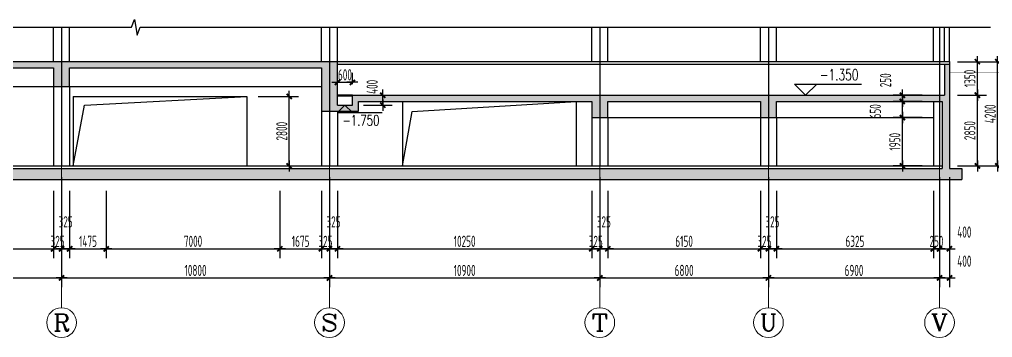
# Model space of a CAD drawing. Extents: x 1596194 to 1987057, y -212608 to 63160.
# Drawn here: x 1689812 to 1729047, y -142426 to -129617 of the extents above; entities that cross this region are included whole.
import ezdxf
from ezdxf.enums import TextEntityAlignment as Align

# ---------------------------------------------------------------- set-up
doc = ezdxf.new("R2010")
doc.units = 0
doc.header["$LTSCALE"] = 100
doc.header["$MEASUREMENT"] = 0
doc.layers.get('0').update_dxf_attribs({"linetype": 'CONTINUOUS'})
doc.layers.get('DEFPOINTS').update_dxf_attribs({"linetype": 'CONTINUOUS'})
for name, color, linetype in [('2-栏杆', 253, 'CONTINUOUS'), ('AXIS_TEXT', 7, 'CONTINUOUS'), ('COLUMN', 1, 'CONTINUOUS'), ('DOTE', 251, 'CONTINUOUS'), ('HA', 150, 'CONTINUOUS'), ('PUB_DIM', 3, 'CONTINUOUS'), ('PUB_TEXT', 30, 'CONTINUOUS'), ('WALL', 2, 'CONTINUOUS'), ('WINDOW', 4, 'CONTINUOUS')]:
    doc.layers.add(name, color=color, linetype=linetype)
doc.layers.add('AXIS', color=3, linetype='CONTINUOUS', lineweight=9)
doc.styles.add('_TCH_AXIS', font='COMPLEX.shx', dxfattribs={"width": 0.55})
doc.styles.add('_TCH_DIM', font='SIMPLEX', dxfattribs={"bigfont": 'GBCBIG'})
doc.styles.add('COMPLEX', font='COMPLEX.shx')
doc.styles.add('DIM_FONT', font='SYSZ.shx', dxfattribs={"width": 0.7, "bigfont": 'SYFS.shx'})
doc.dimstyles.new('DIMN150', dxfattribs={"dimscale": 1.5, "dimtxt": 300, "dimasz": 1, "dimexe": 250, "dimexo": 300, "dimgap": 30, "dimtad": 1, "dimdec": 0, "dimzin": 0, "dimdsep": 46, "dimtxsty": 'DIM_FONT', "dimblk": 'ARCHTICK', "dimcen": 0.09, "dimclrt": 7, "dimazin": 2, "dimtfac": 1, "dimtdec": 0, "dimtix": 1, "dimtmove": 2, "dimatfit": 3, "dimldrblk": 'DOT', "dimfxl": 0, "dimtolj": 1, "dimtzin": 0, "dimarcsym": 0})

# ---------------------------------------------------------------- blocks, each defined once
blk = doc.blocks.new('_archtick')
blk.add_line((-150, 0), (150, 0))
at = {"const_width": 50}
blk.add_lwpolyline([(-70, -70), (70, 70)], dxfattribs=at)
blk = doc.blocks.new('*D791')
at = {"layer": 'DEFPOINTS', "color": 0}
for p in [(1698981, -132716), (1700690, -132716), (1698981, -135516)]:
    blk.add_point(p, dxfattribs=at)
at = {"layer": 'PUB_DIM', "color": 0, "lineweight": -2}
for p, q in [((1699431, -132716), (1701065, -132716)), ((1700690, -135516), (1700690, -132716)), ((1699431, -135516), (1701065, -135516))]:
    blk.add_line(p, q, dxfattribs=at)
at = {"layer": 'PUB_DIM', "color": 0, "lineweight": -2, "xscale": 1.5, "yscale": 1.5, "zscale": 1.5}
for p, rotation in [((1700690, -132716), 90), ((1700690, -135516), 270)]:
    blk.add_blockref('_archtick', p, dxfattribs=dict(at, rotation=rotation))
at = {"layer": 'PUB_DIM', "color": 7, "insert": (1700388, -134116), "char_height": 450, "attachment_point": 5, "rotation": 90, "style": 'DIM_FONT'}
blk.add_mtext('\\A1;2800', dxfattribs=at)
blk = doc.blocks.new('_Dot')
at = {"color": 0, "linetype": 'ByBlock', "lineweight": -2}
blk.add_line((-0.5, 0), (-1, 0), dxfattribs=at)
at = {"color": 0, "linetype": 'ByBlock', "const_width": 0.5}
blk.add_lwpolyline([(-0.25, 0, 1), (0.25, 0, 1)], format="xyb", close=True, dxfattribs=at)
blk = doc.blocks.new('*D792')
at = {"layer": 'DEFPOINTS', "color": 0}
for p in [(1703236, -132147), (1702636, -132666), (1703236, -132666)]:
    blk.add_point(p, dxfattribs=at)
at = {"layer": 'PUB_DIM', "color": 0, "lineweight": -2}
for p, q in [((1702636, -132216), (1702636, -131772)), ((1703236, -132216), (1703236, -131772)), ((1702636, -132147), (1702635, -132147)), ((1702636, -132147), (1703236, -132147)), ((1703236, -132147), (1703238, -132147))]:
    blk.add_line(p, q, dxfattribs=at)
at = {"layer": 'PUB_DIM', "color": 0, "lineweight": -2, "xscale": 1.5, "yscale": 1.5, "zscale": 1.5}
blk.add_blockref('_archtick', (1702636, -132147), dxfattribs=at)
at = {"layer": 'PUB_DIM', "color": 0, "lineweight": -2, "xscale": 1.5, "yscale": 1.5, "zscale": 1.5, "rotation": 180}
blk.add_blockref('_archtick', (1703236, -132147), dxfattribs=at)
at = {"layer": 'PUB_DIM', "color": 7, "insert": (1702936, -131845), "char_height": 450, "attachment_point": 5, "style": 'DIM_FONT'}
blk.add_mtext('\\A1;600', dxfattribs=at)
blk = doc.blocks.new('*D793')
at = {"layer": 'DEFPOINTS', "color": 0}
for p in [(1703236, -132666), (1704462, -132666), (1703236, -133066)]:
    blk.add_point(p, dxfattribs=at)
at = {"layer": 'PUB_DIM', "color": 0, "lineweight": -2}
for p, q in [((1703686, -132666), (1704837, -132666)), ((1704462, -133066), (1704462, -132666)), ((1703686, -133066), (1704837, -133066))]:
    blk.add_line(p, q, dxfattribs=at)
at = {"layer": 'PUB_DIM', "color": 0, "lineweight": -2, "xscale": 1.5, "yscale": 1.5, "zscale": 1.5}
for p, rotation in [((1704462, -132666), 90), ((1704462, -133066), 270)]:
    blk.add_blockref('_archtick', p, dxfattribs=dict(at, rotation=rotation))
at = {"layer": 'PUB_DIM', "color": 7, "insert": (1704032, -132331), "char_height": 450, "attachment_point": 5, "rotation": 90, "style": 'DIM_FONT'}
blk.add_mtext('\\A1;400', dxfattribs=at)
blk = doc.blocks.new('*D1227')
at = {"layer": 'DEFPOINTS', "color": 0}
for p in [(1727741, -131316), (1729254, -131316), (1727741, -135516)]:
    blk.add_point(p, dxfattribs=at)
at = {"layer": 'PUB_DIM', "color": 0, "lineweight": -2}
for p, q in [((1728191, -131316), (1729629, -131316)), ((1729254, -135516), (1729254, -131316)), ((1728191, -135516), (1729629, -135516))]:
    blk.add_line(p, q, dxfattribs=at)
at = {"layer": 'PUB_DIM', "color": 0, "lineweight": -2, "xscale": 1.5, "yscale": 1.5, "zscale": 1.5}
for p, rotation in [((1729254, -131316), 90), ((1729254, -135516), 270)]:
    blk.add_blockref('_archtick', p, dxfattribs=dict(at, rotation=rotation))
at = {"layer": 'PUB_DIM', "color": 7, "insert": (1728952, -133416), "char_height": 450, "attachment_point": 5, "rotation": 90, "style": 'DIM_FONT'}
blk.add_mtext('\\A1;4200', dxfattribs=at)
blk = doc.blocks.new('*D1229')
at = {"layer": 'DEFPOINTS', "color": 0}
for p in [(1725411, -133566), (1726661, -133566), (1726661, -135516)]:
    blk.add_point(p, dxfattribs=at)
at = {"layer": 'PUB_DIM', "color": 0, "lineweight": -2}
for p, q in [((1726211, -133566), (1725036, -133566)), ((1725411, -135516), (1725411, -133566)), ((1726211, -135516), (1725036, -135516))]:
    blk.add_line(p, q, dxfattribs=at)
at = {"layer": 'PUB_DIM', "color": 0, "lineweight": -2, "xscale": 1.5, "yscale": 1.5, "zscale": 1.5}
for p, rotation in [((1725411, -133566), 90), ((1725411, -135516), 270)]:
    blk.add_blockref('_archtick', p, dxfattribs=dict(at, rotation=rotation))
at = {"layer": 'PUB_DIM', "color": 7, "insert": (1725109, -134541), "char_height": 450, "attachment_point": 5, "rotation": 90, "style": 'DIM_FONT'}
blk.add_mtext('\\A1;1950', dxfattribs=at)
blk = doc.blocks.new('*D1230')
at = {"layer": 'DEFPOINTS', "color": 0}
for p in [(1725411, -132916), (1726661, -132916), (1726661, -133566)]:
    blk.add_point(p, dxfattribs=at)
at = {"layer": 'PUB_DIM', "color": 0, "lineweight": -2}
for p, q in [((1726211, -132916), (1725036, -132916)), ((1725411, -133566), (1725411, -132916)), ((1726211, -133566), (1725036, -133566))]:
    blk.add_line(p, q, dxfattribs=at)
at = {"layer": 'PUB_DIM', "color": 0, "lineweight": -2, "xscale": 1.5, "yscale": 1.5, "zscale": 1.5}
for p, rotation in [((1725411, -132916), 90), ((1725411, -133566), 270)]:
    blk.add_blockref('_archtick', p, dxfattribs=dict(at, rotation=rotation))
at = {"layer": 'PUB_DIM', "color": 7, "insert": (1724323, -133316), "char_height": 450, "attachment_point": 5, "rotation": 90, "style": 'DIM_FONT'}
blk.add_mtext('\\A1;650', dxfattribs=at)
blk = doc.blocks.new('*D1231')
at = {"layer": 'DEFPOINTS', "color": 0}
for p in [(1725411, -132666), (1726661, -132666), (1726661, -132916)]:
    blk.add_point(p, dxfattribs=at)
at = {"layer": 'PUB_DIM', "color": 0, "lineweight": -2}
for p, q in [((1726211, -132666), (1725036, -132666)), ((1726211, -132916), (1725036, -132916)), ((1725411, -132916), (1725411, -132666))]:
    blk.add_line(p, q, dxfattribs=at)
at = {"layer": 'PUB_DIM', "color": 0, "lineweight": -2, "xscale": 1.5, "yscale": 1.5, "zscale": 1.5}
for p, rotation in [((1725411, -132666), 90), ((1725411, -132916), 270)]:
    blk.add_blockref('_archtick', p, dxfattribs=dict(at, rotation=rotation))
at = {"layer": 'PUB_DIM', "color": 7, "insert": (1724736, -132066), "char_height": 450, "attachment_point": 5, "rotation": 90, "style": 'DIM_FONT'}
blk.add_mtext('\\A1;250', dxfattribs=at)
blk = doc.blocks.new('_AXISO')
blk.add_circle((0, 0), 0.5)
at = {"layer": 'AXIS_TEXT', "style": 'COMPLEX', "width": 1.041667}
blk.add_attdef('A', text='', height=0.56, dxfattribs=at).set_placement((-0.25, -0.28), (0.25, -0.28), align=Align.FIT)
blk = doc.blocks.new('*D1244')
at = {"layer": 'DEFPOINTS', "color": 0}
for p in [(1726911, -136066), (1727311, -136066), (1727311, -138853)]:
    blk.add_point(p, dxfattribs=at)
at = {"layer": 'PUB_DIM', "color": 0, "lineweight": -2}
for p, q in [((1726911, -136516), (1726911, -139228)), ((1727311, -136516), (1727311, -139228)), ((1726911, -138853), (1727311, -138853))]:
    blk.add_line(p, q, dxfattribs=at)
at = {"layer": 'PUB_DIM', "color": 0, "lineweight": -2, "xscale": 1.5, "yscale": 1.5, "zscale": 1.5, "rotation": 180}
blk.add_blockref('_archtick', (1726911, -138853), dxfattribs=at)
at = {"layer": 'PUB_DIM', "color": 0, "lineweight": -2, "xscale": 1.5, "yscale": 1.5, "zscale": 1.5}
blk.add_blockref('_archtick', (1727311, -138853), dxfattribs=at)
at = {"layer": 'PUB_DIM', "color": 7, "insert": (1727911, -138178), "char_height": 450, "attachment_point": 5, "style": 'DIM_FONT'}
blk.add_mtext('\\A1;400', dxfattribs=at)
blk = doc.blocks.new('*D1245')
at = {"layer": 'DEFPOINTS', "color": 0}
for p in [(1726661, -136066), (1726911, -136066), (1726911, -138853)]:
    blk.add_point(p, dxfattribs=at)
at = {"layer": 'PUB_DIM', "color": 0, "lineweight": -2}
for p, q in [((1726661, -136516), (1726661, -139228)), ((1726911, -136516), (1726911, -139228)), ((1726661, -138853), (1726660, -138853)), ((1726661, -138853), (1726911, -138853)), ((1726911, -138853), (1726913, -138853))]:
    blk.add_line(p, q, dxfattribs=at)
at = {"layer": 'PUB_DIM', "color": 0, "lineweight": -2, "xscale": 1.5, "yscale": 1.5, "zscale": 1.5}
blk.add_blockref('_archtick', (1726661, -138853), dxfattribs=at)
at = {"layer": 'PUB_DIM', "color": 0, "lineweight": -2, "xscale": 1.5, "yscale": 1.5, "zscale": 1.5, "rotation": 180}
blk.add_blockref('_archtick', (1726911, -138853), dxfattribs=at)
at = {"layer": 'PUB_DIM', "color": 7, "insert": (1726786, -138551), "char_height": 450, "attachment_point": 5, "style": 'DIM_FONT'}
blk.add_mtext('\\A1;250', dxfattribs=at)
blk = doc.blocks.new('*D1246')
at = {"layer": 'DEFPOINTS', "color": 0}
for p in [(1720336, -136066), (1726661, -136066), (1726661, -138853)]:
    blk.add_point(p, dxfattribs=at)
at = {"layer": 'PUB_DIM', "color": 0, "lineweight": -2}
for p, q in [((1720336, -136516), (1720336, -139228)), ((1726661, -136516), (1726661, -139228)), ((1720336, -138853), (1726661, -138853))]:
    blk.add_line(p, q, dxfattribs=at)
at = {"layer": 'PUB_DIM', "color": 0, "lineweight": -2, "xscale": 1.5, "yscale": 1.5, "zscale": 1.5, "rotation": 180}
blk.add_blockref('_archtick', (1720336, -138853), dxfattribs=at)
at = {"layer": 'PUB_DIM', "color": 0, "lineweight": -2, "xscale": 1.5, "yscale": 1.5, "zscale": 1.5}
blk.add_blockref('_archtick', (1726661, -138853), dxfattribs=at)
at = {"layer": 'PUB_DIM', "color": 7, "insert": (1723499, -138551), "char_height": 450, "attachment_point": 5, "style": 'DIM_FONT'}
blk.add_mtext('\\A1;6325', dxfattribs=at)
blk = doc.blocks.new('*D1247')
at = {"layer": 'DEFPOINTS', "color": 0}
for p in [(1720011, -136066), (1720336, -136066), (1720336, -138853)]:
    blk.add_point(p, dxfattribs=at)
at = {"layer": 'PUB_DIM', "color": 0, "lineweight": -2}
for p, q in [((1720011, -136516), (1720011, -139228)), ((1720336, -136516), (1720336, -139228)), ((1720011, -138853), (1720336, -138853))]:
    blk.add_line(p, q, dxfattribs=at)
at = {"layer": 'PUB_DIM', "color": 0, "lineweight": -2, "xscale": 1.5, "yscale": 1.5, "zscale": 1.5, "rotation": 180}
blk.add_blockref('_archtick', (1720011, -138853), dxfattribs=at)
at = {"layer": 'PUB_DIM', "color": 0, "lineweight": -2, "xscale": 1.5, "yscale": 1.5, "zscale": 1.5}
blk.add_blockref('_archtick', (1720336, -138853), dxfattribs=at)
at = {"layer": 'PUB_DIM', "color": 7, "insert": (1720174, -137766), "char_height": 450, "attachment_point": 5, "style": 'DIM_FONT'}
blk.add_mtext('\\A1;325', dxfattribs=at)
blk = doc.blocks.new('*D1248')
at = {"layer": 'DEFPOINTS', "color": 0}
for p in [(1719686, -136066), (1720011, -136066), (1720011, -138853)]:
    blk.add_point(p, dxfattribs=at)
at = {"layer": 'PUB_DIM', "color": 0, "lineweight": -2}
for p, q in [((1719686, -136516), (1719686, -139228)), ((1720011, -136516), (1720011, -139228)), ((1719686, -138853), (1719685, -138853)), ((1719686, -138853), (1720011, -138853)), ((1720011, -138853), (1720013, -138853))]:
    blk.add_line(p, q, dxfattribs=at)
at = {"layer": 'PUB_DIM', "color": 0, "lineweight": -2, "xscale": 1.5, "yscale": 1.5, "zscale": 1.5}
blk.add_blockref('_archtick', (1719686, -138853), dxfattribs=at)
at = {"layer": 'PUB_DIM', "color": 0, "lineweight": -2, "xscale": 1.5, "yscale": 1.5, "zscale": 1.5, "rotation": 180}
blk.add_blockref('_archtick', (1720011, -138853), dxfattribs=at)
at = {"layer": 'PUB_DIM', "color": 7, "insert": (1719849, -138551), "char_height": 450, "attachment_point": 5, "style": 'DIM_FONT'}
blk.add_mtext('\\A1;325', dxfattribs=at)
blk = doc.blocks.new('*D1249')
at = {"layer": 'DEFPOINTS', "color": 0}
for p in [(1713536, -136066), (1719686, -136066), (1719686, -138853)]:
    blk.add_point(p, dxfattribs=at)
at = {"layer": 'PUB_DIM', "color": 0, "lineweight": -2}
for p, q in [((1713536, -136516), (1713536, -139228)), ((1719686, -136516), (1719686, -139228)), ((1713536, -138853), (1719686, -138853))]:
    blk.add_line(p, q, dxfattribs=at)
at = {"layer": 'PUB_DIM', "color": 0, "lineweight": -2, "xscale": 1.5, "yscale": 1.5, "zscale": 1.5, "rotation": 180}
blk.add_blockref('_archtick', (1713536, -138853), dxfattribs=at)
at = {"layer": 'PUB_DIM', "color": 0, "lineweight": -2, "xscale": 1.5, "yscale": 1.5, "zscale": 1.5}
blk.add_blockref('_archtick', (1719686, -138853), dxfattribs=at)
at = {"layer": 'PUB_DIM', "color": 7, "insert": (1716611, -138551), "char_height": 450, "attachment_point": 5, "style": 'DIM_FONT'}
blk.add_mtext('\\A1;6150', dxfattribs=at)
blk = doc.blocks.new('*D1250')
at = {"layer": 'DEFPOINTS', "color": 0}
for p in [(1713211, -136066), (1713536, -136066), (1713536, -138853)]:
    blk.add_point(p, dxfattribs=at)
at = {"layer": 'PUB_DIM', "color": 0, "lineweight": -2}
for p, q in [((1713211, -136516), (1713211, -139228)), ((1713536, -136516), (1713536, -139228)), ((1713211, -138853), (1713536, -138853))]:
    blk.add_line(p, q, dxfattribs=at)
at = {"layer": 'PUB_DIM', "color": 0, "lineweight": -2, "xscale": 1.5, "yscale": 1.5, "zscale": 1.5, "rotation": 180}
blk.add_blockref('_archtick', (1713211, -138853), dxfattribs=at)
at = {"layer": 'PUB_DIM', "color": 0, "lineweight": -2, "xscale": 1.5, "yscale": 1.5, "zscale": 1.5}
blk.add_blockref('_archtick', (1713536, -138853), dxfattribs=at)
at = {"layer": 'PUB_DIM', "color": 7, "insert": (1713374, -137766), "char_height": 450, "attachment_point": 5, "style": 'DIM_FONT'}
blk.add_mtext('\\A1;325', dxfattribs=at)
blk = doc.blocks.new('*D1251')
at = {"layer": 'DEFPOINTS', "color": 0}
for p in [(1712886, -136066), (1713211, -136066), (1713211, -138853)]:
    blk.add_point(p, dxfattribs=at)
at = {"layer": 'PUB_DIM', "color": 0, "lineweight": -2}
for p, q in [((1712886, -136516), (1712886, -139228)), ((1713211, -136516), (1713211, -139228)), ((1712886, -138853), (1712885, -138853)), ((1712886, -138853), (1713211, -138853)), ((1713211, -138853), (1713213, -138853))]:
    blk.add_line(p, q, dxfattribs=at)
at = {"layer": 'PUB_DIM', "color": 0, "lineweight": -2, "xscale": 1.5, "yscale": 1.5, "zscale": 1.5}
blk.add_blockref('_archtick', (1712886, -138853), dxfattribs=at)
at = {"layer": 'PUB_DIM', "color": 0, "lineweight": -2, "xscale": 1.5, "yscale": 1.5, "zscale": 1.5, "rotation": 180}
blk.add_blockref('_archtick', (1713211, -138853), dxfattribs=at)
at = {"layer": 'PUB_DIM', "color": 7, "insert": (1713049, -138551), "char_height": 450, "attachment_point": 5, "style": 'DIM_FONT'}
blk.add_mtext('\\A1;325', dxfattribs=at)
blk = doc.blocks.new('*D1252')
at = {"layer": 'DEFPOINTS', "color": 0}
for p in [(1702636, -136066), (1712886, -136066), (1712886, -138853)]:
    blk.add_point(p, dxfattribs=at)
at = {"layer": 'PUB_DIM', "color": 0, "lineweight": -2}
for p, q in [((1702636, -136516), (1702636, -139228)), ((1712886, -136516), (1712886, -139228)), ((1702636, -138853), (1712886, -138853))]:
    blk.add_line(p, q, dxfattribs=at)
at = {"layer": 'PUB_DIM', "color": 0, "lineweight": -2, "xscale": 1.5, "yscale": 1.5, "zscale": 1.5, "rotation": 180}
blk.add_blockref('_archtick', (1702636, -138853), dxfattribs=at)
at = {"layer": 'PUB_DIM', "color": 0, "lineweight": -2, "xscale": 1.5, "yscale": 1.5, "zscale": 1.5}
blk.add_blockref('_archtick', (1712886, -138853), dxfattribs=at)
at = {"layer": 'PUB_DIM', "color": 7, "insert": (1707761, -138551), "char_height": 450, "attachment_point": 5, "style": 'DIM_FONT'}
blk.add_mtext('\\A1;10250', dxfattribs=at)
blk = doc.blocks.new('*D1253')
at = {"layer": 'DEFPOINTS', "color": 0}
for p in [(1702311, -136066), (1702636, -136066), (1702636, -138853)]:
    blk.add_point(p, dxfattribs=at)
at = {"layer": 'PUB_DIM', "color": 0, "lineweight": -2}
for p, q in [((1702311, -136516), (1702311, -139228)), ((1702636, -136516), (1702636, -139228)), ((1702311, -138853), (1702636, -138853))]:
    blk.add_line(p, q, dxfattribs=at)
at = {"layer": 'PUB_DIM', "color": 0, "lineweight": -2, "xscale": 1.5, "yscale": 1.5, "zscale": 1.5, "rotation": 180}
blk.add_blockref('_archtick', (1702311, -138853), dxfattribs=at)
at = {"layer": 'PUB_DIM', "color": 0, "lineweight": -2, "xscale": 1.5, "yscale": 1.5, "zscale": 1.5}
blk.add_blockref('_archtick', (1702636, -138853), dxfattribs=at)
at = {"layer": 'PUB_DIM', "color": 7, "insert": (1702474, -137766), "char_height": 450, "attachment_point": 5, "style": 'DIM_FONT'}
blk.add_mtext('\\A1;325', dxfattribs=at)
blk = doc.blocks.new('*D1254')
at = {"layer": 'DEFPOINTS', "color": 0}
for p in [(1701986, -136066), (1702311, -136066), (1702311, -138853)]:
    blk.add_point(p, dxfattribs=at)
at = {"layer": 'PUB_DIM', "color": 0, "lineweight": -2}
for p, q in [((1701986, -136516), (1701986, -139228)), ((1702311, -136516), (1702311, -139228)), ((1701986, -138853), (1701985, -138853)), ((1701986, -138853), (1702311, -138853)), ((1702311, -138853), (1702313, -138853))]:
    blk.add_line(p, q, dxfattribs=at)
at = {"layer": 'PUB_DIM', "color": 0, "lineweight": -2, "xscale": 1.5, "yscale": 1.5, "zscale": 1.5}
blk.add_blockref('_archtick', (1701986, -138853), dxfattribs=at)
at = {"layer": 'PUB_DIM', "color": 0, "lineweight": -2, "xscale": 1.5, "yscale": 1.5, "zscale": 1.5, "rotation": 180}
blk.add_blockref('_archtick', (1702311, -138853), dxfattribs=at)
at = {"layer": 'PUB_DIM', "color": 7, "insert": (1702149, -138551), "char_height": 450, "attachment_point": 5, "style": 'DIM_FONT'}
blk.add_mtext('\\A1;325', dxfattribs=at)
blk = doc.blocks.new('*D1255')
at = {"layer": 'DEFPOINTS', "color": 0}
for p in [(1700311, -136066), (1701986, -136066), (1701986, -138853)]:
    blk.add_point(p, dxfattribs=at)
at = {"layer": 'PUB_DIM', "color": 0, "lineweight": -2}
for p, q in [((1700311, -136516), (1700311, -139228)), ((1701986, -136516), (1701986, -139228)), ((1700311, -138853), (1701986, -138853))]:
    blk.add_line(p, q, dxfattribs=at)
at = {"layer": 'PUB_DIM', "color": 0, "lineweight": -2, "xscale": 1.5, "yscale": 1.5, "zscale": 1.5, "rotation": 180}
blk.add_blockref('_archtick', (1700311, -138853), dxfattribs=at)
at = {"layer": 'PUB_DIM', "color": 0, "lineweight": -2, "xscale": 1.5, "yscale": 1.5, "zscale": 1.5}
blk.add_blockref('_archtick', (1701986, -138853), dxfattribs=at)
at = {"layer": 'PUB_DIM', "color": 7, "insert": (1701149, -138551), "char_height": 450, "attachment_point": 5, "style": 'DIM_FONT'}
blk.add_mtext('\\A1;1675', dxfattribs=at)
blk = doc.blocks.new('*D1256')
at = {"layer": 'DEFPOINTS', "color": 0}
for p in [(1693311, -136066), (1700311, -136066), (1700311, -138853)]:
    blk.add_point(p, dxfattribs=at)
at = {"layer": 'PUB_DIM', "color": 0, "lineweight": -2}
for p, q in [((1693311, -136516), (1693311, -139228)), ((1700311, -136516), (1700311, -139228)), ((1693311, -138853), (1700311, -138853))]:
    blk.add_line(p, q, dxfattribs=at)
at = {"layer": 'PUB_DIM', "color": 0, "lineweight": -2, "xscale": 1.5, "yscale": 1.5, "zscale": 1.5, "rotation": 180}
blk.add_blockref('_archtick', (1693311, -138853), dxfattribs=at)
at = {"layer": 'PUB_DIM', "color": 0, "lineweight": -2, "xscale": 1.5, "yscale": 1.5, "zscale": 1.5}
blk.add_blockref('_archtick', (1700311, -138853), dxfattribs=at)
at = {"layer": 'PUB_DIM', "color": 7, "insert": (1696811, -138551), "char_height": 450, "attachment_point": 5, "style": 'DIM_FONT'}
blk.add_mtext('\\A1;7000', dxfattribs=at)
blk = doc.blocks.new('*D1257')
at = {"layer": 'DEFPOINTS', "color": 0}
for p in [(1691836, -136066), (1693311, -136066), (1693311, -138853)]:
    blk.add_point(p, dxfattribs=at)
at = {"layer": 'PUB_DIM', "color": 0, "lineweight": -2}
for p, q in [((1691836, -136516), (1691836, -139228)), ((1693311, -136516), (1693311, -139228)), ((1691836, -138853), (1693311, -138853))]:
    blk.add_line(p, q, dxfattribs=at)
at = {"layer": 'PUB_DIM', "color": 0, "lineweight": -2, "xscale": 1.5, "yscale": 1.5, "zscale": 1.5, "rotation": 180}
blk.add_blockref('_archtick', (1691836, -138853), dxfattribs=at)
at = {"layer": 'PUB_DIM', "color": 0, "lineweight": -2, "xscale": 1.5, "yscale": 1.5, "zscale": 1.5}
blk.add_blockref('_archtick', (1693311, -138853), dxfattribs=at)
at = {"layer": 'PUB_DIM', "color": 7, "insert": (1692574, -138551), "char_height": 450, "attachment_point": 5, "style": 'DIM_FONT'}
blk.add_mtext('\\A1;1475', dxfattribs=at)
blk = doc.blocks.new('*D1258')
at = {"layer": 'DEFPOINTS', "color": 0}
for p in [(1691511, -136066), (1691836, -136066), (1691836, -138853)]:
    blk.add_point(p, dxfattribs=at)
at = {"layer": 'PUB_DIM', "color": 0, "lineweight": -2}
for p, q in [((1691511, -136516), (1691511, -139228)), ((1691836, -136516), (1691836, -139228)), ((1691511, -138853), (1691836, -138853))]:
    blk.add_line(p, q, dxfattribs=at)
at = {"layer": 'PUB_DIM', "color": 0, "lineweight": -2, "xscale": 1.5, "yscale": 1.5, "zscale": 1.5, "rotation": 180}
blk.add_blockref('_archtick', (1691511, -138853), dxfattribs=at)
at = {"layer": 'PUB_DIM', "color": 0, "lineweight": -2, "xscale": 1.5, "yscale": 1.5, "zscale": 1.5}
blk.add_blockref('_archtick', (1691836, -138853), dxfattribs=at)
at = {"layer": 'PUB_DIM', "color": 7, "insert": (1691674, -137766), "char_height": 450, "attachment_point": 5, "style": 'DIM_FONT'}
blk.add_mtext('\\A1;325', dxfattribs=at)
blk = doc.blocks.new('*D1259')
at = {"layer": 'DEFPOINTS', "color": 0}
for p in [(1691186, -136066), (1691511, -136066), (1691511, -138853)]:
    blk.add_point(p, dxfattribs=at)
at = {"layer": 'PUB_DIM', "color": 0, "lineweight": -2}
for p, q in [((1691186, -136516), (1691186, -139228)), ((1691511, -136516), (1691511, -139228)), ((1691186, -138853), (1691185, -138853)), ((1691186, -138853), (1691511, -138853)), ((1691511, -138853), (1691513, -138853))]:
    blk.add_line(p, q, dxfattribs=at)
at = {"layer": 'PUB_DIM', "color": 0, "lineweight": -2, "xscale": 1.5, "yscale": 1.5, "zscale": 1.5}
blk.add_blockref('_archtick', (1691186, -138853), dxfattribs=at)
at = {"layer": 'PUB_DIM', "color": 0, "lineweight": -2, "xscale": 1.5, "yscale": 1.5, "zscale": 1.5, "rotation": 180}
blk.add_blockref('_archtick', (1691511, -138853), dxfattribs=at)
at = {"layer": 'PUB_DIM', "color": 7, "insert": (1691349, -138551), "char_height": 450, "attachment_point": 5, "style": 'DIM_FONT'}
blk.add_mtext('\\A1;325', dxfattribs=at)
blk = doc.blocks.new('*D1260')
at = {"layer": 'DEFPOINTS', "color": 0}
for p in [(1681036, -136066), (1691186, -136066), (1691186, -138853)]:
    blk.add_point(p, dxfattribs=at)
at = {"layer": 'PUB_DIM', "color": 0, "lineweight": -2}
for p, q in [((1681036, -136516), (1681036, -139228)), ((1691186, -136516), (1691186, -139228)), ((1681036, -138853), (1691186, -138853))]:
    blk.add_line(p, q, dxfattribs=at)
at = {"layer": 'PUB_DIM', "color": 0, "lineweight": -2, "xscale": 1.5, "yscale": 1.5, "zscale": 1.5, "rotation": 180}
blk.add_blockref('_archtick', (1681036, -138853), dxfattribs=at)
at = {"layer": 'PUB_DIM', "color": 0, "lineweight": -2, "xscale": 1.5, "yscale": 1.5, "zscale": 1.5}
blk.add_blockref('_archtick', (1691186, -138853), dxfattribs=at)
at = {"layer": 'PUB_DIM', "color": 7, "insert": (1686111, -138551), "char_height": 450, "attachment_point": 5, "style": 'DIM_FONT'}
blk.add_mtext('\\A1;10150', dxfattribs=at)
blk = doc.blocks.new('*D1272')
at = {"layer": 'DEFPOINTS', "color": 0}
for p in [(1680711, -135516), (1691511, -135516), (1691511, -140025)]:
    blk.add_point(p, dxfattribs=at)
at = {"layer": 'PUB_DIM', "color": 0, "lineweight": -2}
for p, q in [((1680711, -135966), (1680711, -140400)), ((1691511, -135966), (1691511, -140400)), ((1680711, -140025), (1691511, -140025))]:
    blk.add_line(p, q, dxfattribs=at)
at = {"layer": 'PUB_DIM', "color": 0, "lineweight": -2, "xscale": 1.5, "yscale": 1.5, "zscale": 1.5, "rotation": 180}
blk.add_blockref('_archtick', (1680711, -140025), dxfattribs=at)
at = {"layer": 'PUB_DIM', "color": 0, "lineweight": -2, "xscale": 1.5, "yscale": 1.5, "zscale": 1.5}
blk.add_blockref('_archtick', (1691511, -140025), dxfattribs=at)
at = {"layer": 'PUB_DIM', "color": 7, "insert": (1686111, -139723), "char_height": 450, "attachment_point": 5, "style": 'DIM_FONT'}
blk.add_mtext('\\A1;10800', dxfattribs=at)
blk = doc.blocks.new('*D1273')
at = {"layer": 'DEFPOINTS', "color": 0}
for p in [(1691511, -135516), (1702311, -135516), (1702311, -140025)]:
    blk.add_point(p, dxfattribs=at)
at = {"layer": 'PUB_DIM', "color": 0, "lineweight": -2}
for p, q in [((1691511, -135966), (1691511, -140400)), ((1702311, -135966), (1702311, -140400)), ((1691511, -140025), (1702311, -140025))]:
    blk.add_line(p, q, dxfattribs=at)
at = {"layer": 'PUB_DIM', "color": 0, "lineweight": -2, "xscale": 1.5, "yscale": 1.5, "zscale": 1.5, "rotation": 180}
blk.add_blockref('_archtick', (1691511, -140025), dxfattribs=at)
at = {"layer": 'PUB_DIM', "color": 0, "lineweight": -2, "xscale": 1.5, "yscale": 1.5, "zscale": 1.5}
blk.add_blockref('_archtick', (1702311, -140025), dxfattribs=at)
at = {"layer": 'PUB_DIM', "color": 7, "insert": (1696911, -139723), "char_height": 450, "attachment_point": 5, "style": 'DIM_FONT'}
blk.add_mtext('\\A1;10800', dxfattribs=at)
blk = doc.blocks.new('*D1274')
at = {"layer": 'DEFPOINTS', "color": 0}
for p in [(1702311, -135516), (1713211, -135516), (1713211, -140025)]:
    blk.add_point(p, dxfattribs=at)
at = {"layer": 'PUB_DIM', "color": 0, "lineweight": -2}
for p, q in [((1702311, -135966), (1702311, -140400)), ((1713211, -135966), (1713211, -140400)), ((1702311, -140025), (1713211, -140025))]:
    blk.add_line(p, q, dxfattribs=at)
at = {"layer": 'PUB_DIM', "color": 0, "lineweight": -2, "xscale": 1.5, "yscale": 1.5, "zscale": 1.5, "rotation": 180}
blk.add_blockref('_archtick', (1702311, -140025), dxfattribs=at)
at = {"layer": 'PUB_DIM', "color": 0, "lineweight": -2, "xscale": 1.5, "yscale": 1.5, "zscale": 1.5}
blk.add_blockref('_archtick', (1713211, -140025), dxfattribs=at)
at = {"layer": 'PUB_DIM', "color": 7, "insert": (1707761, -139723), "char_height": 450, "attachment_point": 5, "style": 'DIM_FONT'}
blk.add_mtext('\\A1;10900', dxfattribs=at)
blk = doc.blocks.new('*D1275')
at = {"layer": 'DEFPOINTS', "color": 0}
for p in [(1713211, -135516), (1720011, -135516), (1720011, -140025)]:
    blk.add_point(p, dxfattribs=at)
at = {"layer": 'PUB_DIM', "color": 0, "lineweight": -2}
for p, q in [((1713211, -135966), (1713211, -140400)), ((1720011, -135966), (1720011, -140400)), ((1713211, -140025), (1720011, -140025))]:
    blk.add_line(p, q, dxfattribs=at)
at = {"layer": 'PUB_DIM', "color": 0, "lineweight": -2, "xscale": 1.5, "yscale": 1.5, "zscale": 1.5, "rotation": 180}
blk.add_blockref('_archtick', (1713211, -140025), dxfattribs=at)
at = {"layer": 'PUB_DIM', "color": 0, "lineweight": -2, "xscale": 1.5, "yscale": 1.5, "zscale": 1.5}
blk.add_blockref('_archtick', (1720011, -140025), dxfattribs=at)
at = {"layer": 'PUB_DIM', "color": 7, "insert": (1716611, -139723), "char_height": 450, "attachment_point": 5, "style": 'DIM_FONT'}
blk.add_mtext('\\A1;6800', dxfattribs=at)
blk = doc.blocks.new('*D1276')
at = {"layer": 'DEFPOINTS', "color": 0}
for p in [(1720011, -135516), (1726911, -135516), (1726911, -140025)]:
    blk.add_point(p, dxfattribs=at)
at = {"layer": 'PUB_DIM', "color": 0, "lineweight": -2}
for p, q in [((1720011, -135966), (1720011, -140400)), ((1726911, -135966), (1726911, -140400)), ((1720011, -140025), (1726911, -140025))]:
    blk.add_line(p, q, dxfattribs=at)
at = {"layer": 'PUB_DIM', "color": 0, "lineweight": -2, "xscale": 1.5, "yscale": 1.5, "zscale": 1.5, "rotation": 180}
blk.add_blockref('_archtick', (1720011, -140025), dxfattribs=at)
at = {"layer": 'PUB_DIM', "color": 0, "lineweight": -2, "xscale": 1.5, "yscale": 1.5, "zscale": 1.5}
blk.add_blockref('_archtick', (1726911, -140025), dxfattribs=at)
at = {"layer": 'PUB_DIM', "color": 7, "insert": (1723461, -139723), "char_height": 450, "attachment_point": 5, "style": 'DIM_FONT'}
blk.add_mtext('\\A1;6900', dxfattribs=at)
blk = doc.blocks.new('*D1277')
at = {"layer": 'DEFPOINTS', "color": 0}
for p in [(1726911, -135516), (1727311, -135516), (1727311, -140025)]:
    blk.add_point(p, dxfattribs=at)
at = {"layer": 'PUB_DIM', "color": 0, "lineweight": -2}
for p, q in [((1726911, -135966), (1726911, -140400)), ((1727311, -135966), (1727311, -140400)), ((1726911, -140025), (1727311, -140025))]:
    blk.add_line(p, q, dxfattribs=at)
at = {"layer": 'PUB_DIM', "color": 0, "lineweight": -2, "xscale": 1.5, "yscale": 1.5, "zscale": 1.5, "rotation": 180}
blk.add_blockref('_archtick', (1726911, -140025), dxfattribs=at)
at = {"layer": 'PUB_DIM', "color": 0, "lineweight": -2, "xscale": 1.5, "yscale": 1.5, "zscale": 1.5}
blk.add_blockref('_archtick', (1727311, -140025), dxfattribs=at)
at = {"layer": 'PUB_DIM', "color": 7, "insert": (1727911, -139350), "char_height": 450, "attachment_point": 5, "style": 'DIM_FONT'}
blk.add_mtext('\\A1;400', dxfattribs=at)
blk = doc.blocks.new('*D1278')
at = {"layer": 'DEFPOINTS', "color": 0}
for p in [(1727186, -132666), (1728435, -132666), (1727186, -135516)]:
    blk.add_point(p, dxfattribs=at)
at = {"layer": 'PUB_DIM', "color": 0, "lineweight": -2}
for p, q in [((1727636, -132666), (1728810, -132666)), ((1728435, -135516), (1728435, -132666)), ((1727636, -135516), (1728810, -135516))]:
    blk.add_line(p, q, dxfattribs=at)
at = {"layer": 'PUB_DIM', "color": 0, "lineweight": -2, "xscale": 1.5, "yscale": 1.5, "zscale": 1.5}
for p, rotation in [((1728435, -132666), 90), ((1728435, -135516), 270)]:
    blk.add_blockref('_archtick', p, dxfattribs=dict(at, rotation=rotation))
at = {"layer": 'PUB_DIM', "color": 7, "insert": (1728133, -134091), "char_height": 450, "attachment_point": 5, "rotation": 90, "style": 'DIM_FONT'}
blk.add_mtext('\\A1;2850', dxfattribs=at)
blk = doc.blocks.new('*D1279')
at = {"layer": 'DEFPOINTS', "color": 0}
for p in [(1727186, -131316), (1728435, -131316), (1727186, -132666)]:
    blk.add_point(p, dxfattribs=at)
at = {"layer": 'PUB_DIM', "color": 0, "lineweight": -2}
for p, q in [((1727636, -131316), (1728810, -131316)), ((1728435, -132666), (1728435, -131316)), ((1727636, -132666), (1728810, -132666))]:
    blk.add_line(p, q, dxfattribs=at)
at = {"layer": 'PUB_DIM', "color": 0, "lineweight": -2, "xscale": 1.5, "yscale": 1.5, "zscale": 1.5}
for p, rotation in [((1728435, -131316), 90), ((1728435, -132666), 270)]:
    blk.add_blockref('_archtick', p, dxfattribs=dict(at, rotation=rotation))
at = {"layer": 'PUB_DIM', "color": 7, "insert": (1728133, -131991), "char_height": 450, "attachment_point": 5, "rotation": 90, "style": 'DIM_FONT'}
blk.add_mtext('\\A1;1350', dxfattribs=at)

msp = doc.modelspace()

# ---------------------------------------------------------------- hatches: boundary and pattern name
at = {"layer": 'HA'}
h = msp.add_hatch(dxfattribs=at)
h.set_pattern_fill('钢筋混凝土', color=256, scale=150, style=0)
h.set_pattern_definition([(45, (0, 0), (-265.16504, 265.16504), []), (50, (0, 0), (1075.89027, -94.1282), [112.5, -1237.5]), (355, (0, 0), (-208.127, 1128.2882), [90, -990]), (100.4514, (89.7, -7.8), (867.7641, 1034.1593), [95.6103, -1051.7132]), (46.1842, (0, 300), (1600.8616, -248.2785), [168.75, -1856.25]), (96.6356, (133.4, 279.3), (1401.994, 1461.1768), [143.4154, -1577.5695]), (351.1842, (0, 300), (1401.9929, 1461.1779), [135, -1485]), (21, (150, 225), (895.3606, -603.92834), [112.5, -1237.5]), (326, (150, 225), (364.973, 1087.7251), [90, -990]), (71.4514, (224.6, 174.7), (1260.33394, 483.79575), [95.6103, -1051.7132]), (37.5, (0, 0), (18.23978, 499.34078), [0, -978, 0, -1005, 0, -993.75]), (7.5, (0, 0), (394.6043, 591.61757), [0, -573, 0, -955.5, 0, -378.75]), (327.5, (-334.5, 0), (800.73365, -33.83231), [0, -375, 0, -1170, 0, -1552.5]), (317.5, (-484.5, 0), (874.77925, 150.15747), [0, -487.5, 0, -777, 0, -1102.5])])
h.paths.add_polyline_path([(1702636.155, -131315.582), (1662986.155, -131315.582), (1660730.314, -131315.582), (1660730.314, -131465.582), (1662986.155, -131465.582), (1662986.155, -135615.582), (1660730.314, -135615.582), (1660730.314, -136065.582), (1662986.155, -136065.582), (1727811.155, -136065.582), (1727811.155, -135615.582), (1727311.155, -135615.582), (1727311.155, -131415.582), (1727111.155, -131415.582), (1727111.155, -132665.582), (1703236.155, -132665.582), (1703236.155, -133065.582), (1702636.155, -133065.582)])
h.paths.add_polyline_path([(1701986.155, -133315.582), (1703486.155, -133315.582), (1703486.155, -132915.582), (1712886.155, -132915.582), (1712886.155, -133565.582), (1713536.155, -133565.582), (1713536.155, -132915.582), (1719686.155, -132915.582), (1719686.155, -133565.582), (1720336.155, -133565.582), (1720336.155, -132915.582), (1727011.155, -132915.582), (1727011.155, -135615.582), (1663286.155, -135615.582), (1663286.155, -132315.582), (1663636.155, -132315.582), (1663636.155, -131565.582), (1669586.155, -131565.582), (1669586.155, -132315.582), (1670236.155, -132315.582), (1670236.155, -131565.582), (1680386.155, -131565.582), (1680386.155, -132315.582), (1681036.155, -132315.582), (1681036.155, -131565.582), (1691186.155, -131565.582), (1691186.155, -132315.582), (1691836.155, -132315.582), (1691836.155, -131565.582), (1701986.155, -131565.582)], flags=16)

# ---------------------------------------------------------------- linework, layer by layer
at = {"layer": '2-栏杆', "const_width": 20}
msp.add_lwpolyline([(1727311.155, -131765.582), (1732111.504, -131765.582)], dxfattribs=at)
at = {"layer": 'AXIS'}
for p, q in [((1691511.155, -135225.582), (1691511.155, -141225.582)), ((1702311.155, -135225.582), (1702311.155, -141225.582)), ((1713211.155, -135225.582), (1713211.155, -141225.582)), ((1720011.155, -135225.582), (1720011.155, -141225.582)), ((1726911.155, -135225.582), (1726911.155, -141225.582))]:
    msp.add_line(p, q, dxfattribs=at)
at = {"layer": 'COLUMN'}
for p, q in [((1691186.155, -131315.582), (1691186.155, -129931.695)), ((1691836.155, -131315.582), (1691836.155, -129931.695)), ((1701986.155, -131315.582), (1701986.155, -129931.695)), ((1702636.155, -131315.582), (1702636.155, -129931.695)), ((1712886.155, -131315.582), (1712886.155, -129931.695)), ((1713536.155, -131315.582), (1713536.155, -129931.695)), ((1719686.155, -131315.582), (1719686.155, -129931.695)), ((1720336.155, -131315.582), (1720336.155, -129931.695)), ((1726661.155, -131315.582), (1726661.155, -129931.695)), ((1691186.155, -132315.582), (1691186.155, -135515.582)), ((1691836.155, -132315.582), (1691836.155, -135515.582)), ((1726661.155, -132915.582), (1726661.155, -135515.582)), ((1701986.155, -133315.582), (1701986.155, -135515.582)), ((1702636.155, -133315.582), (1702636.155, -135515.582)), ((1712886.155, -133565.582), (1712886.155, -135515.582)), ((1713536.155, -133565.582), (1713536.155, -135515.582)), ((1719686.155, -133565.582), (1719686.155, -135515.582)), ((1720336.155, -133565.582), (1720336.155, -135515.582))]:
    msp.add_line(p, q, dxfattribs=at)
at = {"layer": 'DOTE'}
for p, q in [((1691511.155, -129931.695), (1691511.155, -135515.582)), ((1702311.155, -129931.695), (1702311.155, -135515.582)), ((1713211.155, -129931.695), (1713211.155, -135515.582)), ((1720011.155, -129931.695), (1720011.155, -135515.582)), ((1726911.155, -129931.695), (1726911.155, -135515.582))]:
    msp.add_line(p, q, dxfattribs=at)
at = {"layer": 'PUB_DIM'}
for p, q in [((1721510.206, -132665.582), (1721060.206, -132215.582)), ((1721060.206, -132215.582), (1723760.206, -132215.582)), ((1721510.206, -132665.582), (1721960.206, -132215.582)), ((1702936.155, -133065.582), (1702636.155, -133365.582)), ((1702636.155, -133365.582), (1704436.155, -133365.582)), ((1702936.155, -133065.582), (1703236.155, -133365.582))]:
    msp.add_line(p, q, dxfattribs=at)
msp.add_lwpolyline([(1660037.205, -129931.695), (1694335.61, -129931.695), (1694450.26, -129616.695), (1694561.346, -130246.695), (1694673.11, -129931.695), (1728971.515, -129931.695)], dxfattribs=at)
at = {"layer": 'WALL'}
for p, q in [((1727111.155, -131315.582), (1727111.155, -129931.695)), ((1727311.155, -131315.582), (1727311.155, -129931.695)), ((1662986.155, -131315.582), (1702636.155, -131315.582)), ((1702636.155, -133065.582), (1702636.155, -131315.582)), ((1702636.155, -131315.582), (1727311.155, -131315.582)), ((1702636.155, -131415.582), (1727311.155, -131415.582)), ((1727111.155, -131415.582), (1727111.155, -132665.582)), ((1727311.155, -131315.582), (1727311.155, -135615.582)), ((1681036.155, -131565.582), (1691186.155, -131565.582)), ((1691186.155, -131565.582), (1691186.155, -132315.582)), ((1691836.155, -132315.582), (1691836.155, -131565.582)), ((1691836.155, -131565.582), (1701986.155, -131565.582)), ((1701986.155, -131565.582), (1701986.155, -133315.582)), ((1691186.155, -132315.582), (1691836.155, -132315.582)), ((1703236.155, -133065.582), (1703236.155, -132665.582)), ((1703236.155, -132665.582), (1727111.155, -132665.582)), ((1703486.155, -132915.582), (1712886.155, -132915.582)), ((1703486.155, -133315.582), (1703486.155, -132915.582)), ((1712886.155, -132915.582), (1712886.155, -133565.582)), ((1713536.155, -133565.582), (1713536.155, -132915.582)), ((1713536.155, -132915.582), (1719686.155, -132915.582)), ((1719686.155, -132915.582), (1719686.155, -133565.582)), ((1720336.155, -132915.582), (1727011.155, -132915.582)), ((1720336.155, -133565.582), (1720336.155, -132915.582)), ((1727011.155, -132915.582), (1727011.155, -135615.582)), ((1701986.155, -133315.582), (1703486.155, -133315.582)), ((1702636.155, -133065.582), (1703236.155, -133065.582)), ((1712886.155, -133565.582), (1713536.155, -133565.582)), ((1719686.155, -133565.582), (1720336.155, -133565.582)), ((1663286.155, -135615.582), (1727011.155, -135615.582)), ((1727311.155, -135615.582), (1727811.155, -135615.582)), ((1727811.155, -135615.582), (1727811.155, -136065.582)), ((1662986.155, -136065.582), (1727811.155, -136065.582))]:
    msp.add_line(p, q, dxfattribs=at)
at = {"layer": 'WINDOW'}
for p, q in [((1663636.155, -132315.582), (1701986.155, -132315.582)), ((1691981.155, -132715.582), (1691981.155, -135515.582)), ((1691981.155, -132715.582), (1698981.155, -132715.582)), ((1698981.155, -132715.582), (1698981.155, -135515.582)), ((1703236.155, -132665.582), (1702636.155, -132665.582)), ((1703236.155, -132700.582), (1702636.155, -132700.582)), ((1705261.155, -132915.582), (1705261.155, -135515.582)), ((1712261.155, -132915.582), (1712261.155, -135515.582)), ((1713536.155, -133565.582), (1719686.155, -133565.582)), ((1720336.155, -133565.582), (1726661.155, -133565.582)), ((1663286.155, -135515.582), (1727011.155, -135515.582))]:
    msp.add_line(p, q, dxfattribs=at)
for points in [[(1691981.155, -135515.582), (1692430.686, -133068.251), (1698981.155, -132715.582)], [(1705261.155, -135515.582), (1705649.96, -133319.442), (1712261.155, -132915.582)]]:
    msp.add_lwpolyline(points, dxfattribs=at)

# ---------------------------------------------------------------- block references
at = {"layer": 'AXIS'}
ref = msp.add_blockref('_AXISO', (1691511.155, -141825.582), dxfattribs=dict(at, xscale=1200, yscale=1200, zscale=1200))
ref.add_attrib('A', 'R', dxfattribs={"layer": 'AXIS_TEXT', "height": 678.823, "style": '_TCH_AXIS', "width": 1.166667}).set_placement((1691171.743, -142164.993), (1691850.566, -142164.993), align=Align.FIT)
ref = msp.add_blockref('_AXISO', (1702311.155, -141825.582), dxfattribs=dict(at, xscale=1200, yscale=1200, zscale=1200))
ref.add_attrib('A', 'S', dxfattribs={"layer": 'AXIS_TEXT', "height": 678.823, "style": '_TCH_AXIS', "width": 1.5}).set_placement((1701971.743, -142164.993), (1702650.566, -142164.993), align=Align.FIT)
ref = msp.add_blockref('_AXISO', (1713211.155, -141825.582), dxfattribs=dict(at, xscale=1200, yscale=1200, zscale=1200))
ref.add_attrib('A', 'T', dxfattribs={"layer": 'AXIS_TEXT', "height": 678.823, "style": '_TCH_AXIS', "width": 1.4}).set_placement((1712871.743, -142164.993), (1713550.566, -142164.993), align=Align.FIT)
ref = msp.add_blockref('_AXISO', (1720011.155, -141825.582), dxfattribs=dict(at, xscale=1200, yscale=1200, zscale=1200))
ref.add_attrib('A', 'U', dxfattribs={"layer": 'AXIS_TEXT', "height": 678.823, "style": '_TCH_AXIS', "width": 1.05}).set_placement((1719671.743, -142164.993), (1720350.566, -142164.993), align=Align.FIT)
ref = msp.add_blockref('_AXISO', (1726911.155, -141825.582), dxfattribs=dict(at, xscale=1200, yscale=1200, zscale=1200))
ref.add_attrib('A', 'V', dxfattribs={"layer": 'AXIS_TEXT', "height": 678.823, "style": '_TCH_AXIS', "width": 1.166667}).set_placement((1726571.743, -142164.993), (1727250.566, -142164.993), align=Align.FIT)

# ---------------------------------------------------------------- texts
at = {"layer": 'PUB_TEXT', "style": '_TCH_DIM', "width": 0.705882}
for s, height, p in [('-1.350', 446.25, (1722080.206, -132065.582)), ('-1.750', 425, (1702836.155, -133890.582))]:
    msp.add_text(s, height=height, dxfattribs=at).set_placement(p)

# ---------------------------------------------------------------- dimensions: what is measured, and where the dimension line sits
at = {"layer": 'PUB_DIM'}
for p1, p2, distance, picture, middle in [((1727186.354, -132665.582), (1727186.354, -131315.582), -1248.895, '*D1279', (1728133.106, -131990.582)), ((1727741.441, -135515.582), (1727741.441, -131315.582), -1512.256, '*D1227', (1728951.554, -133415.582)), ((1702636.155, -132665.582), (1703236.155, -132665.582), 518.528, '*D792', (1702936.155, -131844.911)), ((1698981.155, -135515.582), (1698981.155, -132715.582), -1709.037, '*D791', (1700388.048, -134115.582)), ((1727186.354, -135515.582), (1727186.354, -132665.582), -1248.895, '*D1278', (1728133.106, -134090.582)), ((1726661.155, -135515.582), (1726661.155, -133565.582), 1250.386, '*D1229', (1725108.626, -134540.582)), ((1680711.155, -135515.582), (1691511.155, -135515.582), -4509.456, '*D1272', (1686111.155, -139722.895)), ((1691511.155, -135515.582), (1702311.155, -135515.582), -4509.456, '*D1273', (1696911.155, -139722.895)), ((1702311.155, -135515.582), (1713211.155, -135515.582), -4509.456, '*D1274', (1707761.155, -139722.895)), ((1713211.155, -135515.582), (1720011.155, -135515.582), -4509.456, '*D1275', (1716611.155, -139722.895)), ((1720011.155, -135515.582), (1726911.155, -135515.582), -4509.456, '*D1276', (1723461.155, -139722.895)), ((1681036.155, -136065.582), (1691186.155, -136065.582), -2787.855, '*D1260', (1686111.155, -138551.294)), ((1691186.155, -136065.582), (1691511.155, -136065.582), -2787.855, '*D1259', (1691348.655, -138551.294)), ((1691836.155, -136065.582), (1693311.155, -136065.582), -2787.855, '*D1257', (1692573.655, -138551.294)), ((1693311.155, -136065.582), (1700311.155, -136065.582), -2787.855, '*D1256', (1696811.155, -138551.294)), ((1700311.155, -136065.582), (1701986.155, -136065.582), -2787.855, '*D1255', (1701148.655, -138551.294)), ((1701986.155, -136065.582), (1702311.155, -136065.582), -2787.855, '*D1254', (1702148.655, -138551.294)), ((1702636.155, -136065.582), (1712886.155, -136065.582), -2787.855, '*D1252', (1707761.155, -138551.294)), ((1712886.155, -136065.582), (1713211.155, -136065.582), -2787.855, '*D1251', (1713048.655, -138551.294)), ((1713536.155, -136065.582), (1719686.155, -136065.582), -2787.855, '*D1249', (1716611.155, -138551.294)), ((1719686.155, -136065.582), (1720011.155, -136065.582), -2787.855, '*D1248', (1719848.655, -138551.294)), ((1720336.155, -136065.582), (1726661.155, -136065.582), -2787.855, '*D1246', (1723498.655, -138551.294)), ((1726661.155, -136065.582), (1726911.155, -136065.582), -2787.855, '*D1245', (1726786.155, -138551.294))]:
    dim = msp.add_aligned_dim(p1=p1, p2=p2, distance=distance, dimstyle='DIMN150', dxfattribs=at)
    dim.commit()
    dim.dimension.update_dxf_attribs({"geometry": picture, "text_midpoint": middle})
for base, p1, p2, angle, picture, middle in [((1704462.495, -132665.582), (1703236.155, -133065.582), (1703236.155, -132665.582), 90, '*D793', (1704032.495, -132330.582)), ((1725410.769, -132665.582), (1726661.155, -132915.582), (1726661.155, -132665.582), 90, '*D1231', (1724735.769, -132065.582)), ((1725410.769, -132915.582), (1726661.155, -133565.582), (1726661.155, -132915.582), 90, '*D1230', (1724323.269, -133315.582)), ((1727311.155, -140025.038), (1726911.155, -135515.582), (1727311.155, -135515.582), 0, '*D1277', (1727911.155, -139350.038)), ((1691836.155, -138853.437), (1691511.155, -136065.582), (1691836.155, -136065.582), 0, '*D1258', (1691673.655, -137765.937)), ((1702636.155, -138853.437), (1702311.155, -136065.582), (1702636.155, -136065.582), 0, '*D1253', (1702473.655, -137765.937)), ((1713536.155, -138853.437), (1713211.155, -136065.582), (1713536.155, -136065.582), 0, '*D1250', (1713373.655, -137765.937)), ((1720336.155, -138853.437), (1720011.155, -136065.582), (1720336.155, -136065.582), 0, '*D1247', (1720173.655, -137765.937)), ((1727311.155, -138853.437), (1726911.155, -136065.582), (1727311.155, -136065.582), 0, '*D1244', (1727911.155, -138178.437))]:
    dim = msp.add_linear_dim(base=base, p1=p1, p2=p2, angle=angle, dimstyle='DIMN150', dxfattribs=at)
    dim.commit()
    dim.dimension.update_dxf_attribs({"geometry": picture, "text_midpoint": middle, "dimtype": 129})

doc.saveas('drawing.dxf')
